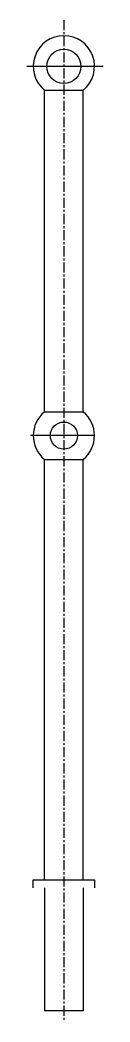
# Model space of a CAD drawing. Extents: x 882 to 976, y 141 to 1381.
import ezdxf

# ---------------------------------------------------------------- set-up
doc = ezdxf.new("R2010")
doc.units = 0
doc.header["$LTSCALE"] = 10
doc.linetypes.add('CENTER', pattern=[2, 1.25, -0.25, 0.25, -0.25])
doc.layers.get('0').update_dxf_attribs({"linetype": 'CONTINUOUS'})
doc.layers.add('CEN', color=7, linetype='CENTER')

msp = doc.modelspace()

# ---------------------------------------------------------------- linework, layer by layer
for p, q in [((976.3, 1323.9), (881.9, 1323.9)), ((903.7, 896.3), (903.7, 1294.4)), ((903.7, 1294.4), (951.7, 1294.4)), ((951.7, 896.3), (951.7, 1294.4)), ((903.7, 896.3), (951.7, 896.3)), ((966.2, 866.9), (886.3, 866.9)), ((903.7, 316.9), (903.7, 837.4)), ((903.7, 837.4), (951.7, 837.4)), ((951.7, 316.9), (951.7, 837.4)), ((889.7, 316.9), (965.7, 316.9)), ((889.7, 306.9), (889.7, 316.9)), ((965.7, 316.9), (965.7, 306.9)), ((903.5, 306.9), (903.5, 154.9)), ((951.8, 306.9), (951.8, 154.9)), ((951.8, 154.9), (903.5, 154.9))]:
    msp.add_line(p, q)
for centre, radius in [((927.7, 1323.9), 21.2), ((927.7, 866.9), 16.8)]:
    msp.add_circle(centre, radius)
for centre, start, end in [((927.7, 1323.9), 309.1667, 230.8333), ((927.7, 866.9), 129.1668, 230.8333), ((927.7, 866.9), 309.1667, 50.8332)]:
    msp.add_arc(centre, 38, start, end)
at = {"layer": 'CEN', "linetype": 'CENTER'}
msp.add_line((927.7, 1381.3), (927.7, 141.1), dxfattribs=at)

doc.saveas('drawing.dxf')
